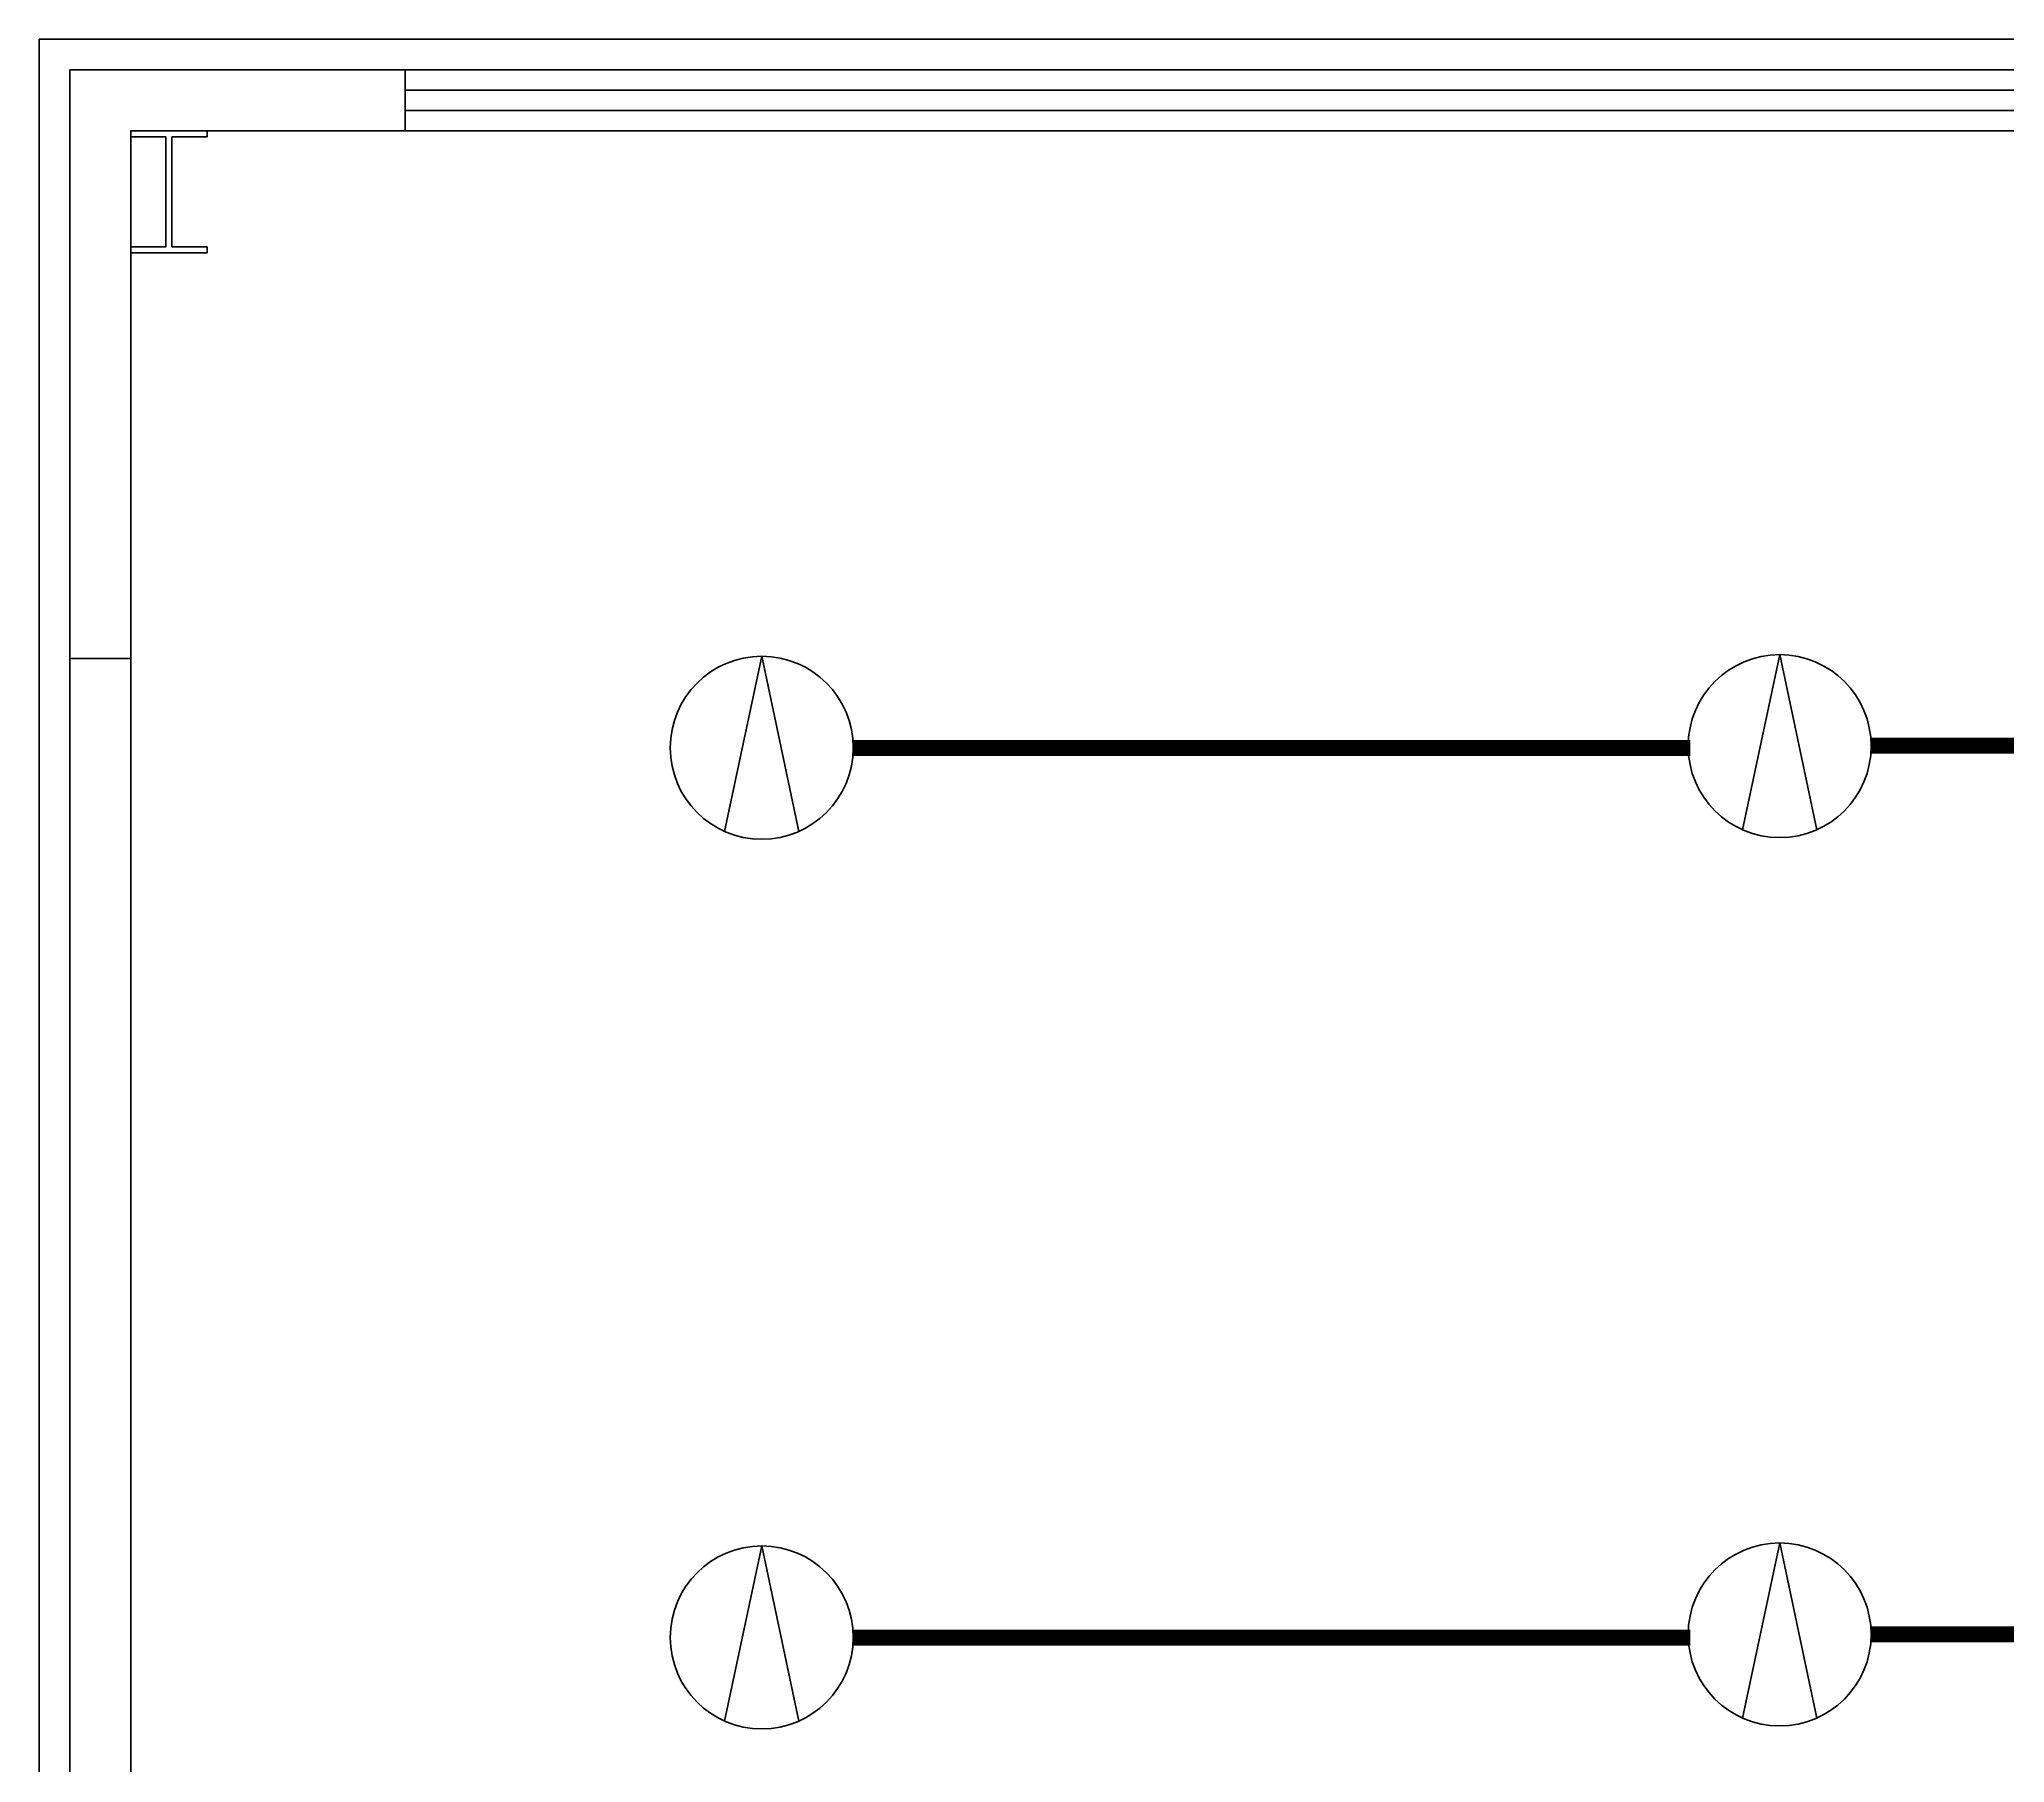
# Model space of a CAD drawing. Extents: x 12152 to 491505, y 111028 to 412681.
# Drawn here: x 37720 to 44164, y 208644 to 214294 of the extents above; entities that cross this region are included whole.
import ezdxf

# ---------------------------------------------------------------- set-up
doc = ezdxf.new("R2010")
doc.units = 0
doc.header["$LTSCALE"] = 1000
doc.header["$MEASUREMENT"] = 0
for name, color, linetype in [('COLUMN', 9, 'Continuous'), ('EQUIP-照明', 3, 'Continuous'), ('WALL', 11, 'Continuous'), ('WINDOW', 4, 'Continuous'), ('WIRE-照明', 1, 'Continuous'), ('图框(锁住)', 7, 'Continuous')]:
    doc.layers.add(name, color=color, linetype=linetype)
doc.styles.add('_TCH_LABEL', font='COMPLEX', dxfattribs={"bigfont": 'GBCBIG'})

# ---------------------------------------------------------------- blocks, each defined once
blk = doc.blocks.new('$TCHSYS$WIN2D')
for p, q in [((-0.5, 0.5), (0.5, 0.5)), ((-0.5, 0.5), (-0.5, -0.5)), ((0.5, 0.5), (0.5, -0.5)), ((0.5, 0.1667), (-0.5, 0.1667)), ((0.5, -0.1667), (-0.5, -0.1667)), ((-0.5, -0.5), (0.5, -0.5))]:
    blk.add_line(p, q)
blk = doc.blocks.new('$equip$00001177')
for q in [(-0.203, -0.457), (0.203, -0.457)]:
    blk.add_line((0, 0.5), q)
blk.add_circle((0, 0), 0.5)
at = {"style": '_TCH_LABEL', "flags": 9}
blk.add_attdef('A', (0, 0), '', height=0.00002, dxfattribs=at)

msp = doc.modelspace()

# ---------------------------------------------------------------- linework, layer by layer
msp.add_line((38019.8, 213994.2), (42019.8, 213994.2))
at = {"layer": 'COLUMN', "color": 6}
msp.add_lwpolyline([(38269.8, 213614.2), (38269.8, 213594.2), (38019.8, 213594.2), (38019.8, 213614.2), (38134.8, 213614.2), (38134.8, 213974.2), (38019.8, 213974.2), (38019.8, 213994.2), (38269.8, 213994.2), (38269.8, 213974.2), (38154.8, 213974.2), (38154.8, 213614.2)], close=True, dxfattribs=at)
at = {"layer": 'WALL', "color": 0}
for p, q in [((37819.8, 214194.2), (37819.8, 212264.1)), ((38919.8, 214194.2), (37819.8, 214194.2)), ((38919.8, 213994.2), (38919.8, 214194.2)), ((38019.8, 212264.1), (38019.8, 213994.2)), ((38019.8, 213994.2), (38919.8, 213994.2)), ((37819.8, 212264.1), (38019.8, 212264.1)), ((37819.8, 212264.1), (37819.8, 205704.7)), ((38019.8, 205704.7), (38019.8, 212264.1))]:
    msp.add_line(p, q, dxfattribs=at)
at = {"layer": 'WALL'}
msp.add_line((42399.8, 213994.2), (42639.8, 213994.2), dxfattribs=at)
at = {"layer": 'WIRE-照明', "linetype": 'Continuous', "const_width": 52.5}
for points in [[(40388.6, 211970.7), (43132.8, 211970.7)], [(43726.1, 211978.6), (46869.8, 211978.6)], [(40388.6, 209053.7), (43132.8, 209053.7)], [(43726.1, 209064.9), (46869.8, 209064.9)]]:
    msp.add_lwpolyline(points, dxfattribs=at)
at = {"layer": '图框(锁住)', "color": 0}
msp.add_lwpolyline([(46569.8, 188294.2), (37719.8, 188294.2), (37719.8, 214294.2), (46569.8, 214294.2)], dxfattribs=at)

# ---------------------------------------------------------------- block references
at = {"layer": 'EQUIP-照明'}
ref = msp.add_blockref('$equip$00001177', (40088.6, 211971.3), dxfattribs=dict(at, xscale=600, yscale=600, zscale=600))
ref.add_attrib('A', '深照型灯', (40088.6, 211971.3), dxfattribs={"layer": '0', "height": 0.012, "style": '_TCH_LABEL', "flags": 8})
ref = msp.add_blockref('$equip$00001177', (43426.1, 211976.7), dxfattribs=dict(at, xscale=600, yscale=600, zscale=600))
ref.add_attrib('A', '深照型灯', (43426.1, 211976.7), dxfattribs={"layer": '0', "height": 0.012, "style": '_TCH_LABEL', "flags": 8})
ref = msp.add_blockref('$equip$00001177', (40088.6, 209054.4), dxfattribs=dict(at, xscale=600, yscale=600, zscale=600))
ref.add_attrib('A', '深照型灯', (40088.6, 209054.4), dxfattribs={"layer": '0', "height": 0.012, "style": '_TCH_LABEL', "flags": 8})
ref = msp.add_blockref('$equip$00001177', (43426.1, 209064.2), dxfattribs=dict(at, xscale=600, yscale=600, zscale=600))
ref.add_attrib('A', '深照型灯', (43426.1, 209064.2), dxfattribs={"layer": '0', "height": 0.012, "style": '_TCH_LABEL', "flags": 8})
at = {"layer": 'WINDOW', "color": 0, "xscale": -5400, "yscale": 200, "zscale": -5400, "rotation": 180}
msp.add_blockref('$TCHSYS$WIN2D', (41619.8, 214094.2), dxfattribs=at)

doc.saveas('drawing.dxf')
